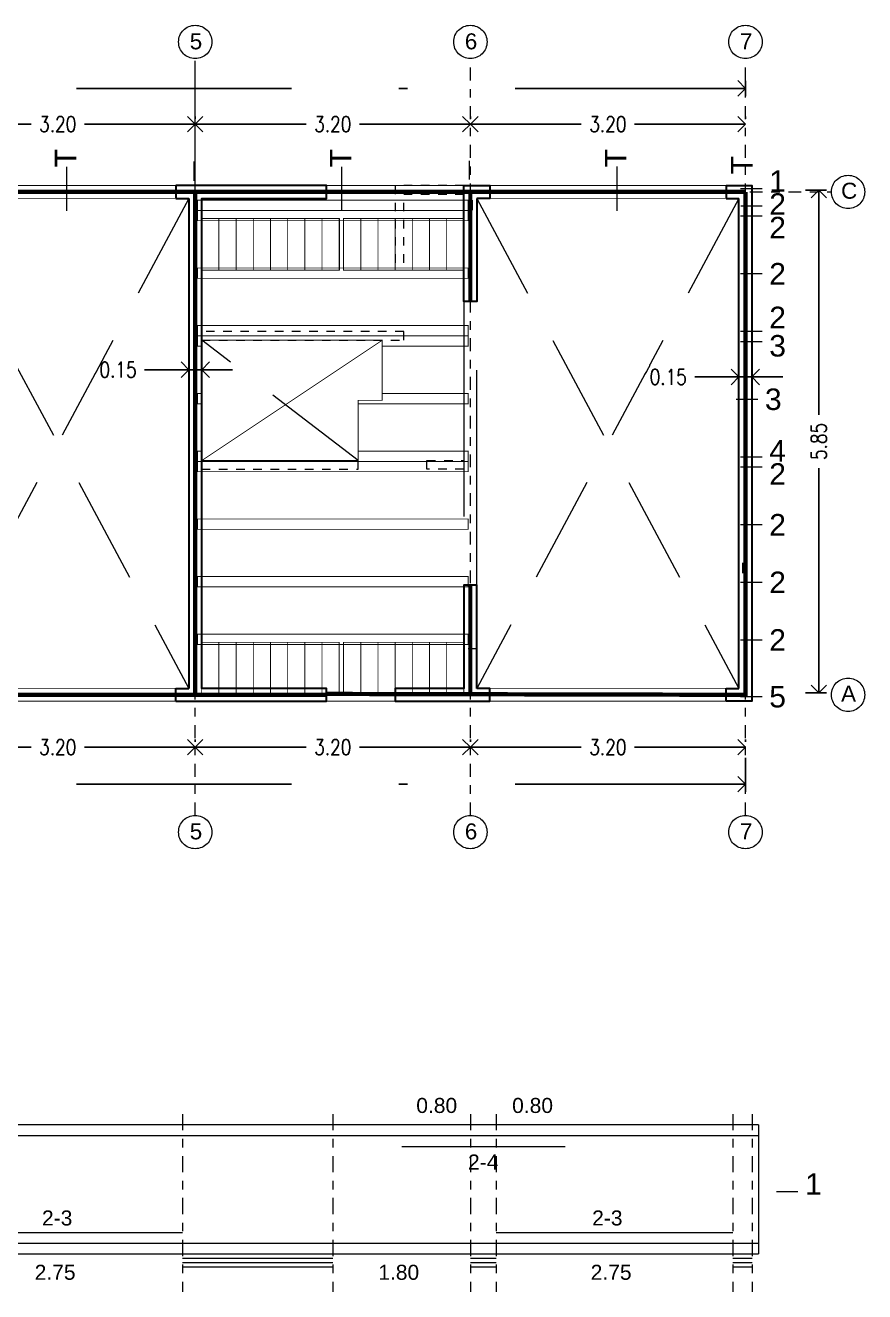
# Model space of a CAD drawing. Header units: metres. Extents: x 101 to 152, y -469 to -326.
# Drawn here: x 124.77 to 134.54, y -393.58 to -378.84 of the extents above; entities that cross this region are included whole.
import ezdxf

# ---------------------------------------------------------------- set-up
doc = ezdxf.new("R2010")
doc.units = ezdxf.units.M
doc.header["$LTSCALE"] = 5
doc.header["$MEASUREMENT"] = 0
for name, pattern in [('CENTER2', [1.125, 0.75, -0.125, 0.125, -0.125]), ('DASHDOT', [1, 0.5, -0.25, 0, -0.25]), ('HIDDEN', [0.375, 0.25, -0.125])]:
    doc.linetypes.add(name, pattern=pattern)
doc.layers.get('0').update_dxf_attribs({"color": 30})
doc.layers.get('DEFPOINTS').update_dxf_attribs({"color": 210})
for name, color, linetype, lineweight in [('A-ANNO-DIMS', 3, 'Continuous', 18), ('A-ANNO-SYMB', 3, 'Continuous', 18), ('A-ANNO-TEXT', 3, 'Continuous', 18), ('A-DETL-MBND', 3, 'Continuous', 18), ('A-FLOR-LEVL', 7, 'Continuous', 35), ('A-FLOR-OVHD', 3, 'HIDDEN', 18), ('A-WALL-FULL', 7, 'Continuous', 35)]:
    doc.layers.add(name, color=color, linetype=linetype, lineweight=lineweight)
doc.styles.add('E-ARIAL', font='arial.ttf')
doc.styles.add('E-ROMANS', font='romans.shx', dxfattribs={"width": 0.8})
doc.styles.get("Standard").update_dxf_attribs({"font": 'arial.ttf'})
doc.dimstyles.new('E-0100_ARW_18', dxfattribs={"dimscale": 0.001, "dimtxt": 180, "dimasz": 180, "dimexe": 90, "dimexo": 60, "dimgap": 90, "dimtad": 0, "dimzin": 0, "dimdsep": 46, "dimtxsty": 'E-ROMANS', "dimblk": 'OPEN90', "dimcen": 90, "dimclrd": 256, "dimclre": 256, "dimclrt": 256, "dimadec": 0, "dimazin": 0, "dimtfac": 1, "dimtmove": 1, "dimatfit": 3, "dimldrblk": 'OPEN90', "dimfxl": 1, "dimtfill": 1, "dimtolj": 1, "dimtzin": 0, "dimarcsym": 0})

# ---------------------------------------------------------------- blocks, each defined once
blk = doc.blocks.new('_Open90')
at = {"color": 0, "linetype": 'ByBlock', "lineweight": -2}
for p, q in [((0, 0), (-1, 0)), ((-0.5, 0.5), (0, 0)), ((0, 0), (-0.5, -0.5))]:
    blk.add_line(p, q, dxfattribs=at)
blk = doc.blocks.new('*D90')
at = {"layer": 'A-ANNO-DIMS', "linetype": 'DASHDOT', "lineweight": -2, "transparency": 16777216}
for p, q in [((133.226, -382.62), (133.226, -383.025)), ((133.076, -382.77), (133.076, -383.025)), ((132.562, -382.935), (133.076, -382.935)), ((132.896, -382.935), (132.716, -382.935)), ((133.076, -382.935), (133.226, -382.935)), ((133.076, -382.935), (133.226, -382.935)), ((133.406, -382.935), (133.586, -382.935))]:
    blk.add_line(p, q, dxfattribs=at)
at = {"layer": 'DEFPOINTS', "color": 0, "linetype": 'DASHDOT', "transparency": 16777216}
for p in [(133.226, -382.56), (133.076, -382.71), (133.226, -382.935)]:
    blk.add_point(p, dxfattribs=at)
at = {"layer": 'A-ANNO-DIMS', "linetype": 'DASHDOT', "lineweight": -2, "transparency": 16777216, "xscale": 0.18, "yscale": 0.18, "zscale": 0.18}
blk.add_blockref('_Open90', (133.076, -382.935), dxfattribs=at)
at = {"layer": 'A-ANNO-DIMS', "linetype": 'DASHDOT', "lineweight": -2, "transparency": 16777216, "xscale": 0.18, "yscale": 0.18, "zscale": 0.18, "rotation": 180}
blk.add_blockref('_Open90', (133.226, -382.935), dxfattribs=at)
at = {"layer": 'A-ANNO-DIMS', "linetype": 'DASHDOT', "transparency": 16777216, "insert": (132.253, -382.935), "char_height": 0.18, "attachment_point": 5, "style": 'E-ROMANS', "bg_fill": 3, "box_fill_scale": 1.25, "bg_fill_color": 256, "bg_fill_true_color": 13158600, "bg_fill_transparency": 0}
blk.add_mtext('\\A1;0.15', dxfattribs=at)
blk = doc.blocks.new('*D28')
at = {"layer": 'A-ANNO-DIMS', "linetype": 'DASHDOT', "lineweight": -2, "transparency": 16777216}
for p, q in [((123.551, -387.181), (123.551, -387.151)), ((126.751, -387.181), (126.751, -387.151)), ((123.731, -387.241), (124.842, -387.241)), ((126.571, -387.241), (125.461, -387.241))]:
    blk.add_line(p, q, dxfattribs=at)
at = {"layer": 'DEFPOINTS', "color": 0, "linetype": 'DASHDOT', "transparency": 16777216}
for p in [(123.551, -387.241), (126.751, -387.241), (126.751, -387.241)]:
    blk.add_point(p, dxfattribs=at)
at = {"layer": 'A-ANNO-DIMS', "linetype": 'DASHDOT', "lineweight": -2, "transparency": 16777216, "xscale": 0.18, "yscale": 0.18, "zscale": 0.18, "rotation": 180}
blk.add_blockref('_Open90', (123.551, -387.241), dxfattribs=at)
at = {"layer": 'A-ANNO-DIMS', "linetype": 'DASHDOT', "lineweight": -2, "transparency": 16777216, "xscale": 0.18, "yscale": 0.18, "zscale": 0.18}
blk.add_blockref('_Open90', (126.751, -387.241), dxfattribs=at)
at = {"layer": 'A-ANNO-DIMS', "linetype": 'DASHDOT', "transparency": 16777216, "insert": (125.151, -387.241), "char_height": 0.18, "attachment_point": 5, "style": 'E-ROMANS', "bg_fill": 3, "box_fill_scale": 1.25, "bg_fill_color": 256, "bg_fill_true_color": 13158600, "bg_fill_transparency": 0}
blk.add_mtext('\\A1;3.20', dxfattribs=at)
blk = doc.blocks.new('*D29')
at = {"layer": 'A-ANNO-DIMS', "linetype": 'DASHDOT', "lineweight": -2, "transparency": 16777216}
for p, q in [((126.751, -387.181), (126.751, -387.151)), ((129.951, -387.181), (129.951, -387.151)), ((126.931, -387.241), (128.042, -387.241)), ((129.771, -387.241), (128.661, -387.241))]:
    blk.add_line(p, q, dxfattribs=at)
at = {"layer": 'DEFPOINTS', "color": 0, "linetype": 'DASHDOT', "transparency": 16777216}
for p in [(126.751, -387.241), (129.951, -387.241), (129.951, -387.241)]:
    blk.add_point(p, dxfattribs=at)
at = {"layer": 'A-ANNO-DIMS', "linetype": 'DASHDOT', "lineweight": -2, "transparency": 16777216, "xscale": 0.18, "yscale": 0.18, "zscale": 0.18, "rotation": 180}
blk.add_blockref('_Open90', (126.751, -387.241), dxfattribs=at)
at = {"layer": 'A-ANNO-DIMS', "linetype": 'DASHDOT', "lineweight": -2, "transparency": 16777216, "xscale": 0.18, "yscale": 0.18, "zscale": 0.18}
blk.add_blockref('_Open90', (129.951, -387.241), dxfattribs=at)
at = {"layer": 'A-ANNO-DIMS', "linetype": 'DASHDOT', "transparency": 16777216, "insert": (128.351, -387.241), "char_height": 0.18, "attachment_point": 5, "style": 'E-ROMANS', "bg_fill": 3, "box_fill_scale": 1.25, "bg_fill_color": 256, "bg_fill_true_color": 13158600, "bg_fill_transparency": 0}
blk.add_mtext('\\A1;3.20', dxfattribs=at)
blk = doc.blocks.new('*D30')
at = {"layer": 'A-ANNO-DIMS', "linetype": 'DASHDOT', "lineweight": -2, "transparency": 16777216}
for p, q in [((129.951, -387.181), (129.951, -387.151)), ((133.151, -387.181), (133.151, -387.151)), ((130.131, -387.241), (131.242, -387.241)), ((132.971, -387.241), (131.861, -387.241))]:
    blk.add_line(p, q, dxfattribs=at)
at = {"layer": 'DEFPOINTS', "color": 0, "linetype": 'DASHDOT', "transparency": 16777216}
for p in [(129.951, -387.241), (133.151, -387.241), (133.151, -387.241)]:
    blk.add_point(p, dxfattribs=at)
at = {"layer": 'A-ANNO-DIMS', "linetype": 'DASHDOT', "lineweight": -2, "transparency": 16777216, "xscale": 0.18, "yscale": 0.18, "zscale": 0.18, "rotation": 180}
blk.add_blockref('_Open90', (129.951, -387.241), dxfattribs=at)
at = {"layer": 'A-ANNO-DIMS', "linetype": 'DASHDOT', "lineweight": -2, "transparency": 16777216, "xscale": 0.18, "yscale": 0.18, "zscale": 0.18}
blk.add_blockref('_Open90', (133.151, -387.241), dxfattribs=at)
at = {"layer": 'A-ANNO-DIMS', "linetype": 'DASHDOT', "transparency": 16777216, "insert": (131.551, -387.241), "char_height": 0.18, "attachment_point": 5, "style": 'E-ROMANS', "bg_fill": 3, "box_fill_scale": 1.25, "bg_fill_color": 256, "bg_fill_true_color": 13158600, "bg_fill_transparency": 0}
blk.add_mtext('\\A1;3.20', dxfattribs=at)
blk = doc.blocks.new('*D31')
at = {"layer": 'A-ANNO-DIMS', "linetype": 'DASHDOT', "lineweight": -2, "transparency": 16777216}
for p, q in [((133.151, -387.367), (133.151, -387.762)), ((113.953, -387.767), (113.953, -387.582)), ((114.133, -387.672), (123.184, -387.672)), ((132.971, -387.672), (123.92, -387.672))]:
    blk.add_line(p, q, dxfattribs=at)
at = {"layer": 'DEFPOINTS', "color": 0, "linetype": 'DASHDOT', "transparency": 16777216}
for p in [(133.151, -387.307), (133.151, -387.672), (113.953, -387.827)]:
    blk.add_point(p, dxfattribs=at)
at = {"layer": 'A-ANNO-DIMS', "linetype": 'DASHDOT', "lineweight": -2, "transparency": 16777216, "xscale": 0.18, "yscale": 0.18, "zscale": 0.18, "rotation": 180}
blk.add_blockref('_Open90', (113.953, -387.672), dxfattribs=at)
at = {"layer": 'A-ANNO-DIMS', "linetype": 'DASHDOT', "lineweight": -2, "transparency": 16777216, "xscale": 0.18, "yscale": 0.18, "zscale": 0.18}
blk.add_blockref('_Open90', (133.151, -387.672), dxfattribs=at)
at = {"layer": 'A-ANNO-DIMS', "linetype": 'DASHDOT', "transparency": 16777216, "insert": (123.552, -387.672), "char_height": 0.18, "attachment_point": 5, "style": 'E-ROMANS', "bg_fill": 3, "box_fill_scale": 1.25, "bg_fill_color": 256, "bg_fill_true_color": 13158600, "bg_fill_transparency": 0}
blk.add_mtext('\\A1;19.20', dxfattribs=at)
blk = doc.blocks.new('*D35')
at = {"layer": 'A-ANNO-DIMS', "linetype": 'DASHDOT', "lineweight": -2, "transparency": 16777216}
for p, q in [((123.551, -379.933), (123.551, -379.903)), ((126.751, -379.933), (126.751, -379.903)), ((123.731, -379.993), (124.842, -379.993)), ((126.571, -379.993), (125.461, -379.993))]:
    blk.add_line(p, q, dxfattribs=at)
at = {"layer": 'DEFPOINTS', "color": 0, "linetype": 'DASHDOT', "transparency": 16777216}
for p in [(123.551, -379.993), (126.751, -379.993), (126.751, -379.993)]:
    blk.add_point(p, dxfattribs=at)
at = {"layer": 'A-ANNO-DIMS', "linetype": 'DASHDOT', "lineweight": -2, "transparency": 16777216, "xscale": 0.18, "yscale": 0.18, "zscale": 0.18, "rotation": 180}
blk.add_blockref('_Open90', (123.551, -379.993), dxfattribs=at)
at = {"layer": 'A-ANNO-DIMS', "linetype": 'DASHDOT', "lineweight": -2, "transparency": 16777216, "xscale": 0.18, "yscale": 0.18, "zscale": 0.18}
blk.add_blockref('_Open90', (126.751, -379.993), dxfattribs=at)
at = {"layer": 'A-ANNO-DIMS', "linetype": 'DASHDOT', "transparency": 16777216, "insert": (125.151, -379.993), "char_height": 0.18, "attachment_point": 5, "style": 'E-ROMANS', "bg_fill": 3, "box_fill_scale": 1.25, "bg_fill_color": 256, "bg_fill_true_color": 13158600, "bg_fill_transparency": 0}
blk.add_mtext('\\A1;3.20', dxfattribs=at)
blk = doc.blocks.new('*D36')
at = {"layer": 'A-ANNO-DIMS', "linetype": 'DASHDOT', "lineweight": -2, "transparency": 16777216}
for p, q in [((126.751, -379.933), (126.751, -379.903)), ((129.951, -379.933), (129.951, -379.903)), ((126.931, -379.993), (128.042, -379.993)), ((129.771, -379.993), (128.661, -379.993))]:
    blk.add_line(p, q, dxfattribs=at)
at = {"layer": 'DEFPOINTS', "color": 0, "linetype": 'DASHDOT', "transparency": 16777216}
for p in [(126.751, -379.993), (129.951, -379.993), (129.951, -379.993)]:
    blk.add_point(p, dxfattribs=at)
at = {"layer": 'A-ANNO-DIMS', "linetype": 'DASHDOT', "lineweight": -2, "transparency": 16777216, "xscale": 0.18, "yscale": 0.18, "zscale": 0.18, "rotation": 180}
blk.add_blockref('_Open90', (126.751, -379.993), dxfattribs=at)
at = {"layer": 'A-ANNO-DIMS', "linetype": 'DASHDOT', "lineweight": -2, "transparency": 16777216, "xscale": 0.18, "yscale": 0.18, "zscale": 0.18}
blk.add_blockref('_Open90', (129.951, -379.993), dxfattribs=at)
at = {"layer": 'A-ANNO-DIMS', "linetype": 'DASHDOT', "transparency": 16777216, "insert": (128.351, -379.993), "char_height": 0.18, "attachment_point": 5, "style": 'E-ROMANS', "bg_fill": 3, "box_fill_scale": 1.25, "bg_fill_color": 256, "bg_fill_true_color": 13158600, "bg_fill_transparency": 0}
blk.add_mtext('\\A1;3.20', dxfattribs=at)
blk = doc.blocks.new('*D37')
at = {"layer": 'A-ANNO-DIMS', "linetype": 'DASHDOT', "lineweight": -2, "transparency": 16777216}
for p, q in [((129.951, -379.933), (129.951, -379.903)), ((133.151, -379.933), (133.151, -379.903)), ((130.131, -379.993), (131.242, -379.993)), ((132.971, -379.993), (131.861, -379.993))]:
    blk.add_line(p, q, dxfattribs=at)
at = {"layer": 'DEFPOINTS', "color": 0, "linetype": 'DASHDOT', "transparency": 16777216}
for p in [(129.951, -379.993), (133.151, -379.993), (133.151, -379.993)]:
    blk.add_point(p, dxfattribs=at)
at = {"layer": 'A-ANNO-DIMS', "linetype": 'DASHDOT', "lineweight": -2, "transparency": 16777216, "xscale": 0.18, "yscale": 0.18, "zscale": 0.18, "rotation": 180}
blk.add_blockref('_Open90', (129.951, -379.993), dxfattribs=at)
at = {"layer": 'A-ANNO-DIMS', "linetype": 'DASHDOT', "lineweight": -2, "transparency": 16777216, "xscale": 0.18, "yscale": 0.18, "zscale": 0.18}
blk.add_blockref('_Open90', (133.151, -379.993), dxfattribs=at)
at = {"layer": 'A-ANNO-DIMS', "linetype": 'DASHDOT', "transparency": 16777216, "insert": (131.551, -379.993), "char_height": 0.18, "attachment_point": 5, "style": 'E-ROMANS', "bg_fill": 3, "box_fill_scale": 1.25, "bg_fill_color": 256, "bg_fill_true_color": 13158600, "bg_fill_transparency": 0}
blk.add_mtext('\\A1;3.20', dxfattribs=at)
blk = doc.blocks.new('*D38')
at = {"layer": 'A-ANNO-DIMS', "linetype": 'DASHDOT', "lineweight": -2, "transparency": 16777216}
for p, q in [((113.953, -379.391), (113.953, -379.667)), ((133.151, -379.491), (133.151, -379.667)), ((114.133, -379.577), (123.184, -379.577)), ((132.971, -379.577), (123.92, -379.577))]:
    blk.add_line(p, q, dxfattribs=at)
at = {"layer": 'DEFPOINTS', "color": 0, "linetype": 'DASHDOT', "transparency": 16777216}
for p in [(113.953, -379.331), (133.151, -379.431), (133.151, -379.577)]:
    blk.add_point(p, dxfattribs=at)
at = {"layer": 'A-ANNO-DIMS', "linetype": 'DASHDOT', "lineweight": -2, "transparency": 16777216, "xscale": 0.18, "yscale": 0.18, "zscale": 0.18, "rotation": 180}
blk.add_blockref('_Open90', (113.953, -379.577), dxfattribs=at)
at = {"layer": 'A-ANNO-DIMS', "linetype": 'DASHDOT', "lineweight": -2, "transparency": 16777216, "xscale": 0.18, "yscale": 0.18, "zscale": 0.18}
blk.add_blockref('_Open90', (133.151, -379.577), dxfattribs=at)
at = {"layer": 'A-ANNO-DIMS', "linetype": 'DASHDOT', "transparency": 16777216, "insert": (123.552, -379.577), "char_height": 0.18, "attachment_point": 5, "style": 'E-ROMANS', "bg_fill": 3, "box_fill_scale": 1.25, "bg_fill_color": 256, "bg_fill_true_color": 13158600, "bg_fill_transparency": 0}
blk.add_mtext('\\A1;19.20', dxfattribs=at)
blk = doc.blocks.new('*D40')
at = {"layer": 'A-ANNO-DIMS', "linetype": 'DASHDOT', "lineweight": -2, "transparency": 16777216}
for p, q in [((133.85, -380.76), (134.096, -380.76)), ((134.006, -380.94), (134.006, -383.376)), ((134.006, -386.43), (134.006, -383.995)), ((133.85, -386.61), (134.096, -386.61))]:
    blk.add_line(p, q, dxfattribs=at)
at = {"layer": 'DEFPOINTS', "color": 0, "linetype": 'DASHDOT', "transparency": 16777216}
for p in [(133.79, -380.76), (133.79, -386.61), (134.006, -386.61)]:
    blk.add_point(p, dxfattribs=at)
at = {"layer": 'A-ANNO-DIMS', "linetype": 'DASHDOT', "lineweight": -2, "transparency": 16777216, "xscale": 0.18, "yscale": 0.18, "zscale": 0.18}
for p, rotation in [((134.006, -380.76), 90), ((134.006, -386.61), 270)]:
    blk.add_blockref('_Open90', p, dxfattribs=dict(at, rotation=rotation))
at = {"layer": 'A-ANNO-DIMS', "linetype": 'DASHDOT', "transparency": 16777216, "insert": (134.006, -383.685), "char_height": 0.18, "attachment_point": 5, "rotation": 90, "style": 'E-ROMANS', "bg_fill": 3, "box_fill_scale": 1.25, "bg_fill_color": 256, "bg_fill_true_color": 13158600, "bg_fill_transparency": 0}
blk.add_mtext('\\A1;5.85', dxfattribs=at)
blk = doc.blocks.new('*D41')
at = {"layer": 'A-ANNO-DIMS', "linetype": 'DASHDOT', "lineweight": -2, "transparency": 16777216}
for p, q in [((126.826, -382.535), (126.826, -382.94)), ((126.676, -382.685), (126.676, -382.94)), ((126.162, -382.85), (126.676, -382.85)), ((126.496, -382.85), (126.316, -382.85)), ((126.676, -382.85), (126.826, -382.85)), ((126.676, -382.85), (126.826, -382.85)), ((127.006, -382.85), (127.186, -382.85))]:
    blk.add_line(p, q, dxfattribs=at)
at = {"layer": 'DEFPOINTS', "color": 0, "linetype": 'DASHDOT', "transparency": 16777216}
for p in [(126.826, -382.475), (126.676, -382.625), (126.826, -382.85)]:
    blk.add_point(p, dxfattribs=at)
at = {"layer": 'A-ANNO-DIMS', "linetype": 'DASHDOT', "lineweight": -2, "transparency": 16777216, "xscale": 0.18, "yscale": 0.18, "zscale": 0.18}
blk.add_blockref('_Open90', (126.676, -382.85), dxfattribs=at)
at = {"layer": 'A-ANNO-DIMS', "linetype": 'DASHDOT', "lineweight": -2, "transparency": 16777216, "xscale": 0.18, "yscale": 0.18, "zscale": 0.18, "rotation": 180}
blk.add_blockref('_Open90', (126.826, -382.85), dxfattribs=at)
at = {"layer": 'A-ANNO-DIMS', "linetype": 'DASHDOT', "transparency": 16777216, "insert": (125.853, -382.85), "char_height": 0.18, "attachment_point": 5, "style": 'E-ROMANS', "bg_fill": 3, "box_fill_scale": 1.25, "bg_fill_color": 256, "bg_fill_true_color": 13158600, "bg_fill_transparency": 0}
blk.add_mtext('\\A1;0.15', dxfattribs=at)

msp = doc.modelspace()

# ---------------------------------------------------------------- linework, layer by layer
at = {"layer": 'A-ANNO-SYMB', "linetype": 'CENTER2'}
msp.add_line((126.751, -383.007), (126.751, -379.231), dxfattribs=at)
at = {"layer": 'A-ANNO-SYMB', "linetype": 'CENTER2', "ltscale": 0.04}
for p, q in [((126.751, -388.035), (126.751, -379.248)), ((129.951, -388.035), (129.951, -379.231)), ((129.951, -388.035), (129.951, -379.248)), ((112.951, -380.782), (134.151, -380.782)), ((126.751, -388.035), (126.751, -383.637))]:
    msp.add_line(p, q, dxfattribs=at)
at = {"layer": 'A-ANNO-SYMB', "linetype": 'CENTER2', "ltscale": 0.05}
for p, q in [((126.603, -391.511), (126.603, -393.576)), ((128.353, -391.511), (128.353, -393.576)), ((129.953, -391.511), (129.953, -393.576)), ((130.253, -391.511), (130.253, -393.576)), ((133.003, -391.511), (133.003, -393.576)), ((133.228, -391.511), (133.228, -393.576))]:
    msp.add_line(p, q, dxfattribs=at)
at = {"layer": 'A-ANNO-SYMB', "linetype": 'CENTER2'}
for centre in [(126.751, -379.037), (129.951, -379.037), (133.151, -379.037), (134.345, -380.782), (134.345, -386.632), (126.751, -388.229), (129.951, -388.229), (133.151, -388.229)]:
    msp.add_circle(centre, 0.194, dxfattribs=at)
at = {"layer": 'A-ANNO-TEXT', "color": 2}
for points in [[(125.254, -380.49), (125.254, -381.003)], [(126.734, -380.429), (126.734, -380.651)], [(128.454, -380.492), (128.454, -381.003)], [(129.939, -380.422), (129.939, -380.639)], [(131.654, -380.487), (131.654, -381.003)], [(133.098, -380.944), (133.345, -380.944)]]:
    msp.add_lwpolyline(points, dxfattribs=at)
at = {"layer": 'A-ANNO-TEXT', "color": 2, "elevation": 70.947}
for points in [[(133.094, -380.743), (133.344, -380.743)], [(133.094, -381.062), (133.344, -381.062)], [(133.094, -381.732), (133.344, -381.732)], [(133.094, -382.402), (133.344, -382.402)], [(133.044, -383.192), (133.294, -383.192)], [(133.094, -383.862), (133.344, -383.862)], [(133.094, -383.982), (133.344, -383.982)], [(133.094, -384.652), (133.344, -384.652)], [(133.094, -385.322), (133.344, -385.322)], [(133.094, -385.992), (133.344, -385.992)], [(133.094, -386.652), (133.344, -386.652)], [(133.512, -392.411), (133.762, -392.411)]]:
    msp.add_lwpolyline(points, dxfattribs=at)
at = {"layer": 'A-DETL-MBND'}
for p, q in [((133.303, -391.636), (113.953, -391.636)), ((133.303, -391.636), (133.303, -393.136)), ((113.953, -393.136), (133.303, -393.136))]:
    msp.add_line(p, q, dxfattribs=at)
at = {"layer": 'A-DETL-MBND', "color": 5}
for p, q in [((113.953, -391.761), (133.303, -391.761)), ((129.153, -391.886), (131.053, -391.886)), ((123.853, -392.886), (126.603, -392.886)), ((130.253, -392.886), (133.003, -392.886)), ((113.953, -393.011), (133.303, -393.011))]:
    msp.add_line(p, q, dxfattribs=at)
at = {"layer": 'A-DETL-MBND', "color": 8}
for p, q in [((126.603, -393.186), (128.353, -393.186)), ((129.953, -393.186), (130.253, -393.186)), ((133.003, -393.186), (133.228, -393.186)), ((126.603, -393.236), (128.353, -393.236)), ((126.603, -393.286), (128.353, -393.286)), ((129.953, -393.236), (130.253, -393.236)), ((129.953, -393.286), (130.253, -393.286)), ((133.003, -393.236), (133.228, -393.236)), ((133.003, -393.286), (133.228, -393.286))]:
    msp.add_line(p, q, dxfattribs=at)
at = {"layer": 'A-FLOR-LEVL', "const_width": 0.01}
msp.add_lwpolyline([(113.876, -380.707), (133.226, -380.707), (133.226, -386.707), (113.876, -386.707)], close=True, dxfattribs=at)
for points in [[(130.176, -380.857), (132.926, -380.857), (133.076, -380.857)], [(130.176, -386.557), (133.076, -386.557)], [(133.176, -386.707), (130.026, -386.707)]]:
    msp.add_lwpolyline(points, dxfattribs=at)
at = {"layer": 'A-FLOR-LEVL'}
msp.add_lwpolyline([(133.126, -385.217), (133.126, -385.097)], dxfattribs=at)
at = {"layer": 'A-FLOR-OVHD', "ltscale": 0.01}
for p, q in [((129.876, -380.707), (129.076, -380.707)), ((129.076, -380.707), (129.076, -381.607)), ((129.176, -381.607), (129.176, -380.807)), ((129.176, -380.807), (129.876, -380.807)), ((129.876, -380.707), (130.026, -380.707)), ((129.176, -382.407), (126.826, -382.407)), ((129.176, -382.507), (129.176, -382.407)), ((126.826, -382.507), (129.176, -382.507)), ((128.646, -384.007), (128.646, -383.907)), ((126.826, -384.007), (128.646, -384.007)), ((129.926, -386.093), (130.026, -386.093))]:
    msp.add_line(p, q, dxfattribs=at)
at = {"layer": 'A-FLOR-OVHD', "linetype": 'DASHDOT'}
for p, q in [((129.876, -382.057), (129.876, -385.377)), ((130.026, -385.357), (130.026, -382.057))]:
    msp.add_line(p, q, dxfattribs=at)
at = {"layer": 'A-FLOR-OVHD'}
msp.add_line((128.646, -383.907), (126.826, -382.507), dxfattribs=at)
for points in [[(129.876, -380.782), (130.026, -380.782)], [(128.426, -381.092), (128.426, -381.692)]]:
    msp.add_lwpolyline(points, dxfattribs=at)
at = {"layer": 'A-FLOR-OVHD', "const_width": 0.01}
for points in [[(123.776, -380.857), (126.526, -380.857), (126.676, -380.857)], [(126.776, -380.877), (129.926, -380.877), (129.926, -380.997), (126.776, -380.997), (126.776, -380.877)], [(129.976, -380.997), (129.976, -380.877)], [(126.776, -380.997), (129.926, -380.997), (129.926, -381.117), (126.776, -381.117), (126.776, -380.997)], [(126.826, -381.092), (127.026, -381.092), (127.026, -381.692), (126.826, -381.692), (126.826, -381.092)], [(127.026, -381.092), (127.226, -381.092), (127.226, -381.692), (127.026, -381.692), (127.026, -381.092)], [(128.476, -381.092), (128.676, -381.092), (128.676, -381.692), (128.476, -381.692), (128.476, -381.092)], [(128.676, -381.092), (128.876, -381.092), (128.876, -381.692), (128.676, -381.692), (128.676, -381.092)], [(128.876, -381.092), (129.076, -381.092), (129.076, -381.692), (128.876, -381.692), (128.876, -381.092)], [(129.076, -381.092), (129.276, -381.092), (129.276, -381.692), (129.076, -381.692), (129.076, -381.092)], [(129.276, -381.092), (129.476, -381.092), (129.476, -381.692), (129.276, -381.692), (129.276, -381.092)], [(129.476, -381.092), (129.676, -381.092), (129.676, -381.692), (129.476, -381.692), (129.476, -381.092)], [(129.676, -381.092), (129.876, -381.092), (129.876, -381.692), (129.676, -381.692), (129.676, -381.092)], [(126.776, -381.667), (129.926, -381.667), (129.926, -381.787), (126.776, -381.787), (126.776, -381.667)], [(126.776, -382.337), (129.926, -382.337), (129.926, -382.457), (126.776, -382.457), (126.776, -382.337)], [(128.926, -383.127), (129.926, -383.127), (129.926, -383.247), (128.646, -383.247)], [(126.776, -383.917), (129.926, -383.917), (129.926, -384.037), (126.776, -384.037), (126.776, -383.917)], [(126.776, -384.587), (129.926, -384.587), (129.926, -384.707), (126.776, -384.707), (126.776, -384.587)], [(126.776, -385.257), (129.926, -385.257), (129.926, -385.377), (126.776, -385.377), (126.776, -385.257)], [(126.776, -385.927), (129.926, -385.927), (129.926, -386.047), (126.776, -386.047), (126.776, -385.927)], [(126.826, -386.022), (127.026, -386.022), (127.026, -386.622), (126.826, -386.622), (126.826, -386.022)], [(128.476, -386.022), (128.676, -386.022), (128.676, -386.622), (128.476, -386.622), (128.476, -386.022)], [(128.676, -386.022), (128.876, -386.022), (128.876, -386.622), (128.676, -386.622), (128.676, -386.022)], [(128.876, -386.022), (129.076, -386.022), (129.076, -386.622), (128.876, -386.622), (128.876, -386.022)], [(129.076, -386.022), (129.276, -386.022), (129.276, -386.622), (129.076, -386.622), (129.076, -386.022)], [(129.276, -386.022), (129.476, -386.022), (129.476, -386.622), (129.276, -386.622), (129.276, -386.022)], [(129.476, -386.022), (129.676, -386.022), (129.676, -386.622), (129.476, -386.622), (129.476, -386.022)], [(129.676, -386.022), (129.876, -386.022), (129.876, -386.622), (129.676, -386.622), (129.676, -386.022)], [(123.626, -386.557), (126.676, -386.557)], [(126.526, -386.707), (123.626, -386.707)]]:
    msp.add_lwpolyline(points, dxfattribs=at)
at = {"layer": 'A-FLOR-OVHD'}
for points in [[(127.226, -381.692, 0, 0, 0), (127.226, -381.092, 0.01, 0.01, 0), (127.426, -381.092, 0.01, 0.01, 0), (127.426, -381.692, 0.01, 0.01, 0), (127.226, -381.692, 0.01, 0.01, 0), (127.226, -381.092, 0, 0, 0)], [(127.426, -381.692, 0, 0, 0), (127.426, -381.092, 0.01, 0.01, 0), (127.626, -381.092, 0.01, 0.01, 0), (127.626, -381.692, 0.01, 0.01, 0), (127.426, -381.692, 0.01, 0.01, 0), (127.426, -381.092, 0, 0, 0)], [(127.626, -381.692, 0, 0, 0), (127.626, -381.092, 0.01, 0.01, 0), (127.826, -381.092, 0.01, 0.01, 0), (127.826, -381.692, 0.01, 0.01, 0), (127.626, -381.692, 0.01, 0.01, 0), (127.626, -381.092, 0, 0, 0)], [(127.826, -381.692, 0, 0, 0), (127.826, -381.092, 0.01, 0.01, 0), (128.026, -381.092, 0.01, 0.01, 0), (128.026, -381.692, 0.01, 0.01, 0), (127.826, -381.692, 0.01, 0.01, 0), (127.826, -381.092, 0, 0, 0)], [(128.026, -381.692, 0, 0, 0), (128.026, -381.092, 0.01, 0.01, 0), (128.226, -381.092, 0.01, 0.01, 0), (128.226, -381.692, 0.01, 0.01, 0), (128.026, -381.692, 0.01, 0.01, 0), (128.026, -381.092, 0, 0, 0)], [(128.226, -381.692, 0, 0, 0), (128.226, -381.092, 0.01, 0.01, 0), (128.426, -381.092, 0.01, 0.01, 0), (128.426, -381.692, 0.01, 0.01, 0), (128.226, -381.692, 0.01, 0.01, 0), (128.226, -381.092, 0, 0, 0)], [(126.826, -382.577, 0.01, 0.01, 0), (126.776, -382.577, 0.01, 0.01, 0), (126.776, -382.457, 0.01, 0.01, 0), (129.926, -382.457, 0.01, 0.01, 0), (129.926, -382.577, 0.01, 0.01, 0), (128.926, -382.577, 0, 0, 0)], [(128.926, -382.507, 0.01, 0.01, 0), (126.826, -383.907, 0, 0, 0), (128.646, -383.907, 0, 0, 0)], [(126.826, -383.247, 0.01, 0.01, 0), (126.776, -383.247, 0.01, 0.01, 0), (126.776, -383.127, 0.01, 0.01, 0), (126.826, -383.127, 0, 0, 0)], [(128.646, -383.797, 0.01, 0.01, 0), (129.926, -383.797, 0.01, 0.01, 0), (129.926, -383.917, 0.01, 0.01, 0), (126.776, -383.917, 0.01, 0.01, 0), (126.776, -383.797, 0.01, 0.01, 0), (126.826, -383.797, 0, 0, 0)], [(127.226, -386.622, 0, 0, 0), (127.226, -386.022, 0.01, 0.01, 0), (127.426, -386.022, 0.01, 0.01, 0), (127.426, -386.622, 0.01, 0.01, 0), (127.226, -386.622, 0.01, 0.01, 0), (127.226, -386.022, 0, 0, 0)], [(127.426, -386.622, 0, 0, 0), (127.426, -386.022, 0.01, 0.01, 0), (127.626, -386.022, 0.01, 0.01, 0), (127.626, -386.622, 0.01, 0.01, 0), (127.426, -386.622, 0.01, 0.01, 0), (127.426, -386.022, 0, 0, 0)], [(127.626, -386.622, 0, 0, 0), (127.626, -386.022, 0.01, 0.01, 0), (127.826, -386.022, 0.01, 0.01, 0), (127.826, -386.622, 0.01, 0.01, 0), (127.626, -386.622, 0.01, 0.01, 0), (127.626, -386.022, 0, 0, 0)], [(127.826, -386.622, 0, 0, 0), (127.826, -386.022, 0.01, 0.01, 0), (128.026, -386.022, 0.01, 0.01, 0), (128.026, -386.622, 0.01, 0.01, 0), (127.826, -386.622, 0.01, 0.01, 0), (127.826, -386.022, 0, 0, 0)], [(128.026, -386.622, 0, 0, 0), (128.026, -386.022, 0.01, 0.01, 0), (128.226, -386.022, 0.01, 0.01, 0), (128.226, -386.622, 0.01, 0.01, 0), (128.026, -386.622, 0.01, 0.01, 0), (128.026, -386.022, 0, 0, 0)], [(128.226, -386.622, 0, 0, 0), (128.226, -386.022, 0.01, 0.01, 0), (128.426, -386.022, 0.01, 0.01, 0), (128.426, -386.622, 0.01, 0.01, 0), (128.226, -386.622, 0.01, 0.01, 0), (128.226, -386.022, 0, 0, 0)]]:
    msp.add_lwpolyline(points, format="xyseb", dxfattribs=at)
at = {"layer": 'A-FLOR-OVHD', "const_width": 0.01}
msp.add_lwpolyline([(126.826, -382.507), (128.926, -382.507), (128.926, -383.207), (128.646, -383.207), (128.646, -383.907), (126.826, -383.907)], close=True, dxfattribs=at)
at = {"layer": 'A-FLOR-OVHD', "ltscale": 0.01}
for points in [[(129.876, -384.007), (129.446, -384.007), (129.446, -383.907), (129.876, -383.907)], [(129.076, -386.707), (129.876, -386.707), (129.076, -386.707), (129.076, -386.607), (129.876, -386.607)]]:
    msp.add_lwpolyline(points, dxfattribs=at)
at = {"layer": 'A-FLOR-OVHD'}
msp.add_lwpolyline([(127.026, -386.622, 0, 0, 0), (127.026, -386.022, 0.01, 0.01, 0), (127.226, -386.022, 0.01, 0.01, 0), (127.226, -386.622, 0.01, 0.01, 0), (127.026, -386.622, 0.01, 0.01, 0), (127.026, -386.022, 0, 0, 0)], format="xyseb", close=True, dxfattribs=at)
at = {"layer": 'A-WALL-FULL', "lineweight": 30}
for p, q in [((126.526, -380.707), (126.526, -380.857)), ((132.926, -380.707), (132.926, -380.857)), ((126.526, -380.857), (126.676, -380.857)), ((132.926, -380.857), (133.076, -380.857)), ((126.526, -386.707), (126.526, -386.557)), ((126.526, -386.557), (126.676, -386.557)), ((132.926, -386.707), (132.926, -386.557)), ((132.926, -386.557), (133.076, -386.557))]:
    msp.add_line(p, q, dxfattribs=at)
at = {"layer": 'A-WALL-FULL', "ltscale": 0.035, "const_width": 0.05}
for points in [[(123.551, -380.782), (126.526, -380.782)], [(126.526, -380.782), (126.751, -380.782)], [(129.951, -382.057), (129.951, -380.782)], [(129.951, -380.782), (132.926, -380.782)], [(132.926, -380.782), (133.151, -380.782)], [(133.151, -386.632), (133.151, -380.782)], [(129.951, -386.632), (129.951, -385.357)], [(122.676, -386.632), (126.526, -386.632)], [(126.526, -386.632), (126.751, -386.632)], [(128.276, -386.622), (132.926, -386.632)], [(132.926, -386.632), (133.151, -386.632)], [(132.926, -386.632), (133.151, -386.632)]]:
    msp.add_lwpolyline(points, dxfattribs=at)
at = {"layer": 'A-WALL-FULL', "lineweight": 30}
for points in [[(126.526, -386.707), (128.276, -386.707), (128.276, -386.557), (126.826, -386.557), (126.826, -383.907), (126.826, -382.407), (126.826, -380.857), (128.276, -380.857), (128.276, -380.707), (126.526, -380.707)], [(126.676, -380.857), (126.676, -386.557)]]:
    msp.add_lwpolyline(points, dxfattribs=at)
at = {"layer": 'A-WALL-FULL', "ltscale": 0.035}
msp.add_lwpolyline([(128.276, -386.632, 0.05, 0.05, 0), (126.751, -386.632, 0.05, 0.05, 0), (126.751, -380.782, 0.05, 0.05, 0), (129.951, -380.782, 0, 0, 0)], format="xyseb", dxfattribs=at)
at = {"layer": 'A-WALL-FULL', "lineweight": 30}
for points in [[(130.026, -380.857), (130.026, -382.057), (129.876, -382.057), (129.876, -380.707), (130.026, -380.707), (130.176, -380.707), (130.176, -380.857)], [(130.026, -386.557), (130.026, -385.357), (129.876, -385.357), (129.876, -386.557), (129.076, -386.557), (129.076, -386.707), (129.876, -386.707), (130.026, -386.707), (130.176, -386.707), (130.176, -386.557)]]:
    msp.add_lwpolyline(points, close=True, dxfattribs=at)

# ---------------------------------------------------------------- texts
at = {"layer": 'A-ANNO-TEXT', "color": 2, "style": 'E-ARIAL'}
for p in [(125.367, -380.496, -25.053), (128.567, -380.496, -25.053), (131.767, -380.496, -25.053), (133.234, -380.579, -25.053)]:
    msp.add_text('T', height=0.25, rotation=90, dxfattribs=at).set_placement(p)
for s, p in [('1', (133.428, -380.78, -25.053)), ('2', (133.428, -381.048, -25.053)), ('2', (133.428, -381.322, -25.053)), ('2', (133.428, -381.859, -25.053)), ('2', (133.428, -382.367, -25.053)), ('3', (133.428, -382.697, -25.053)), ('3', (133.378, -383.319, -25.053)), ('4', (133.428, -383.919, -25.053)), ('2', (133.428, -384.188, -25.053)), ('2', (133.428, -384.779, -25.053)), ('2', (133.428, -385.449, -25.053)), ('2', (133.428, -386.119, -25.053)), ('5', (133.428, -386.779, -25.053)), ('1', (133.846, -392.448, -25.053))]:
    msp.add_text(s, height=0.25, dxfattribs=at).set_placement(p)
at = {"layer": 'A-ANNO-TEXT', "style": 'E-ARIAL'}
for s, p in [('0.80', (129.322, -391.497)), ('0.80', (130.437, -391.497)), ('2-4', (129.924, -392.155)), ('2-3', (124.968, -392.806)), ('2-3', (131.368, -392.806)), ('2.75', (124.883, -393.438)), ('1.80', (128.88, -393.438)), ('2.75', (131.351, -393.438))]:
    msp.add_text(s, height=0.175, dxfattribs=at).set_placement(p)
at = {"layer": 'A-ANNO-TEXT', "char_height": 0.18608, "attachment_point": 1}
for s, insert in [('{\\fArial|b0|i0|c0|p34;5}', (126.687, -378.937)), ('{\\fArial|b0|i0|c0|p34;6}', (129.887, -378.937)), ('{\\fArial|b0|i0|c0|p34;7}', (133.087, -378.937)), ('{\\fArial|b0|i0|c0|p34;C}', (134.264, -380.675)), ('{\\fArial|b0|i0|c0|p34;A}', (134.264, -386.525)), ('{\\fArial|b0|i0|c0|p34;5}', (126.687, -388.128)), ('{\\fArial|b0|i0|c0|p34;6}', (129.887, -388.128)), ('{\\fArial|b0|i0|c0|p34;7}', (133.087, -388.128))]:
    msp.add_mtext(s, dxfattribs=dict(at, insert=insert))

# ---------------------------------------------------------------- next in the draw order: dimensions: what is measured, and where the dimension line sits
at = {"layer": 'A-ANNO-DIMS', "linetype": 'DASHDOT'}
for base, p1, p2, picture, middle in [((126.751, -379.993), (123.551, -379.993), (126.751, -379.993), '*D35', (125.151, -379.993)), ((126.751, -387.241), (123.551, -387.241), (126.751, -387.241), '*D28', (125.151, -387.241))]:
    dim = msp.add_linear_dim(base=base, p1=p1, p2=p2, dimstyle='E-0100_ARW_18', dxfattribs=at)
    dim.commit()
    dim.dimension.update_dxf_attribs({"geometry": picture, "text_midpoint": middle})
dim = msp.add_linear_dim(base=(134.006, -386.61), p1=(133.79, -380.76), p2=(133.79, -386.61), angle=90, dimstyle='E-0100_ARW_18', dxfattribs=at)
dim.commit()
dim.dimension.update_dxf_attribs({"geometry": '*D40', "text_midpoint": (134.006, -383.685)})
for base, p1, p2, picture, middle in [((126.826, -382.85), (126.676, -382.625), (126.826, -382.475), '*D41', (125.853, -382.85)), ((133.226, -382.935), (133.076, -382.71), (133.226, -382.56), '*D90', (132.253, -382.935))]:
    dim = msp.add_linear_dim(base=base, p1=p1, p2=p2, dimstyle='E-0100_ARW_18', dxfattribs=at)
    dim.commit()
    dim.dimension.update_dxf_attribs({"geometry": picture, "text_midpoint": middle, "dimtype": 160})

# ---------------------------------------------------------------- next in the draw order: linework, layer by layer
at = {"layer": 'A-ANNO-SYMB', "linetype": 'CENTER2', "ltscale": 0.04}
msp.add_line((133.151, -388.035), (133.151, -379.231), dxfattribs=at)
at = {"layer": 'A-ANNO-TEXT', "color": 2, "elevation": 70.947}
msp.add_lwpolyline([(133.094, -382.522), (133.344, -382.522)], dxfattribs=at)
at = {"layer": 'A-FLOR-OVHD'}
for p, q in [((123.626, -380.857), (126.676, -386.557)), ((126.676, -380.857), (123.626, -386.557)), ((130.026, -380.857), (133.076, -386.557)), ((133.076, -380.857), (130.026, -386.557))]:
    msp.add_line(p, q, dxfattribs=at)
at = {"layer": 'A-WALL-FULL', "lineweight": 30}
for points in [[(132.926, -380.707), (133.226, -380.707), (133.226, -386.707), (132.926, -386.707)], [(133.076, -386.557), (133.076, -380.857)]]:
    msp.add_lwpolyline(points, dxfattribs=at)
at = {"layer": 'A-WALL-FULL', "ltscale": 0.035, "const_width": 0.05}
msp.add_lwpolyline([(133.151, -386.652), (133.151, -380.782)], dxfattribs=at)

# ---------------------------------------------------------------- next in the draw order: dimensions: what is measured, and where the dimension line sits
at = {"layer": 'A-ANNO-DIMS', "linetype": 'DASHDOT'}
for base, p1, p2, picture, middle in [((129.951, -379.993), (126.751, -379.993), (129.951, -379.993), '*D36', (128.351, -379.993)), ((129.951, -387.241), (126.751, -387.241), (129.951, -387.241), '*D29', (128.351, -387.241))]:
    dim = msp.add_linear_dim(base=base, p1=p1, p2=p2, dimstyle='E-0100_ARW_18', dxfattribs=at)
    dim.commit()
    dim.dimension.update_dxf_attribs({"geometry": picture, "text_midpoint": middle})

# ---------------------------------------------------------------- next in the draw order: dimensions: what is measured, and where the dimension line sits
for base, p1, p2, picture, middle in [((133.151, -379.577), (113.953, -379.331), (133.151, -379.431), '*D38', (123.552, -379.577)), ((133.151, -379.993), (129.951, -379.993), (133.151, -379.993), '*D37', (131.551, -379.993)), ((133.151, -387.241), (129.951, -387.241), (133.151, -387.241), '*D30', (131.551, -387.241))]:
    dim = msp.add_linear_dim(base=base, p1=p1, p2=p2, dimstyle='E-0100_ARW_18', dxfattribs=at)
    dim.commit()
    dim.dimension.update_dxf_attribs({"geometry": picture, "text_midpoint": middle})

# ---------------------------------------------------------------- next in the draw order: dimensions: what is measured, and where the dimension line sits
dim = msp.add_linear_dim(base=(133.151, -387.672), p1=(113.953, -387.827), p2=(133.151, -387.307), dimstyle='E-0100_ARW_18', dxfattribs=at)
dim.commit()
dim.dimension.update_dxf_attribs({"geometry": '*D31', "text_midpoint": (123.552, -387.672)})

doc.saveas('drawing.dxf')
